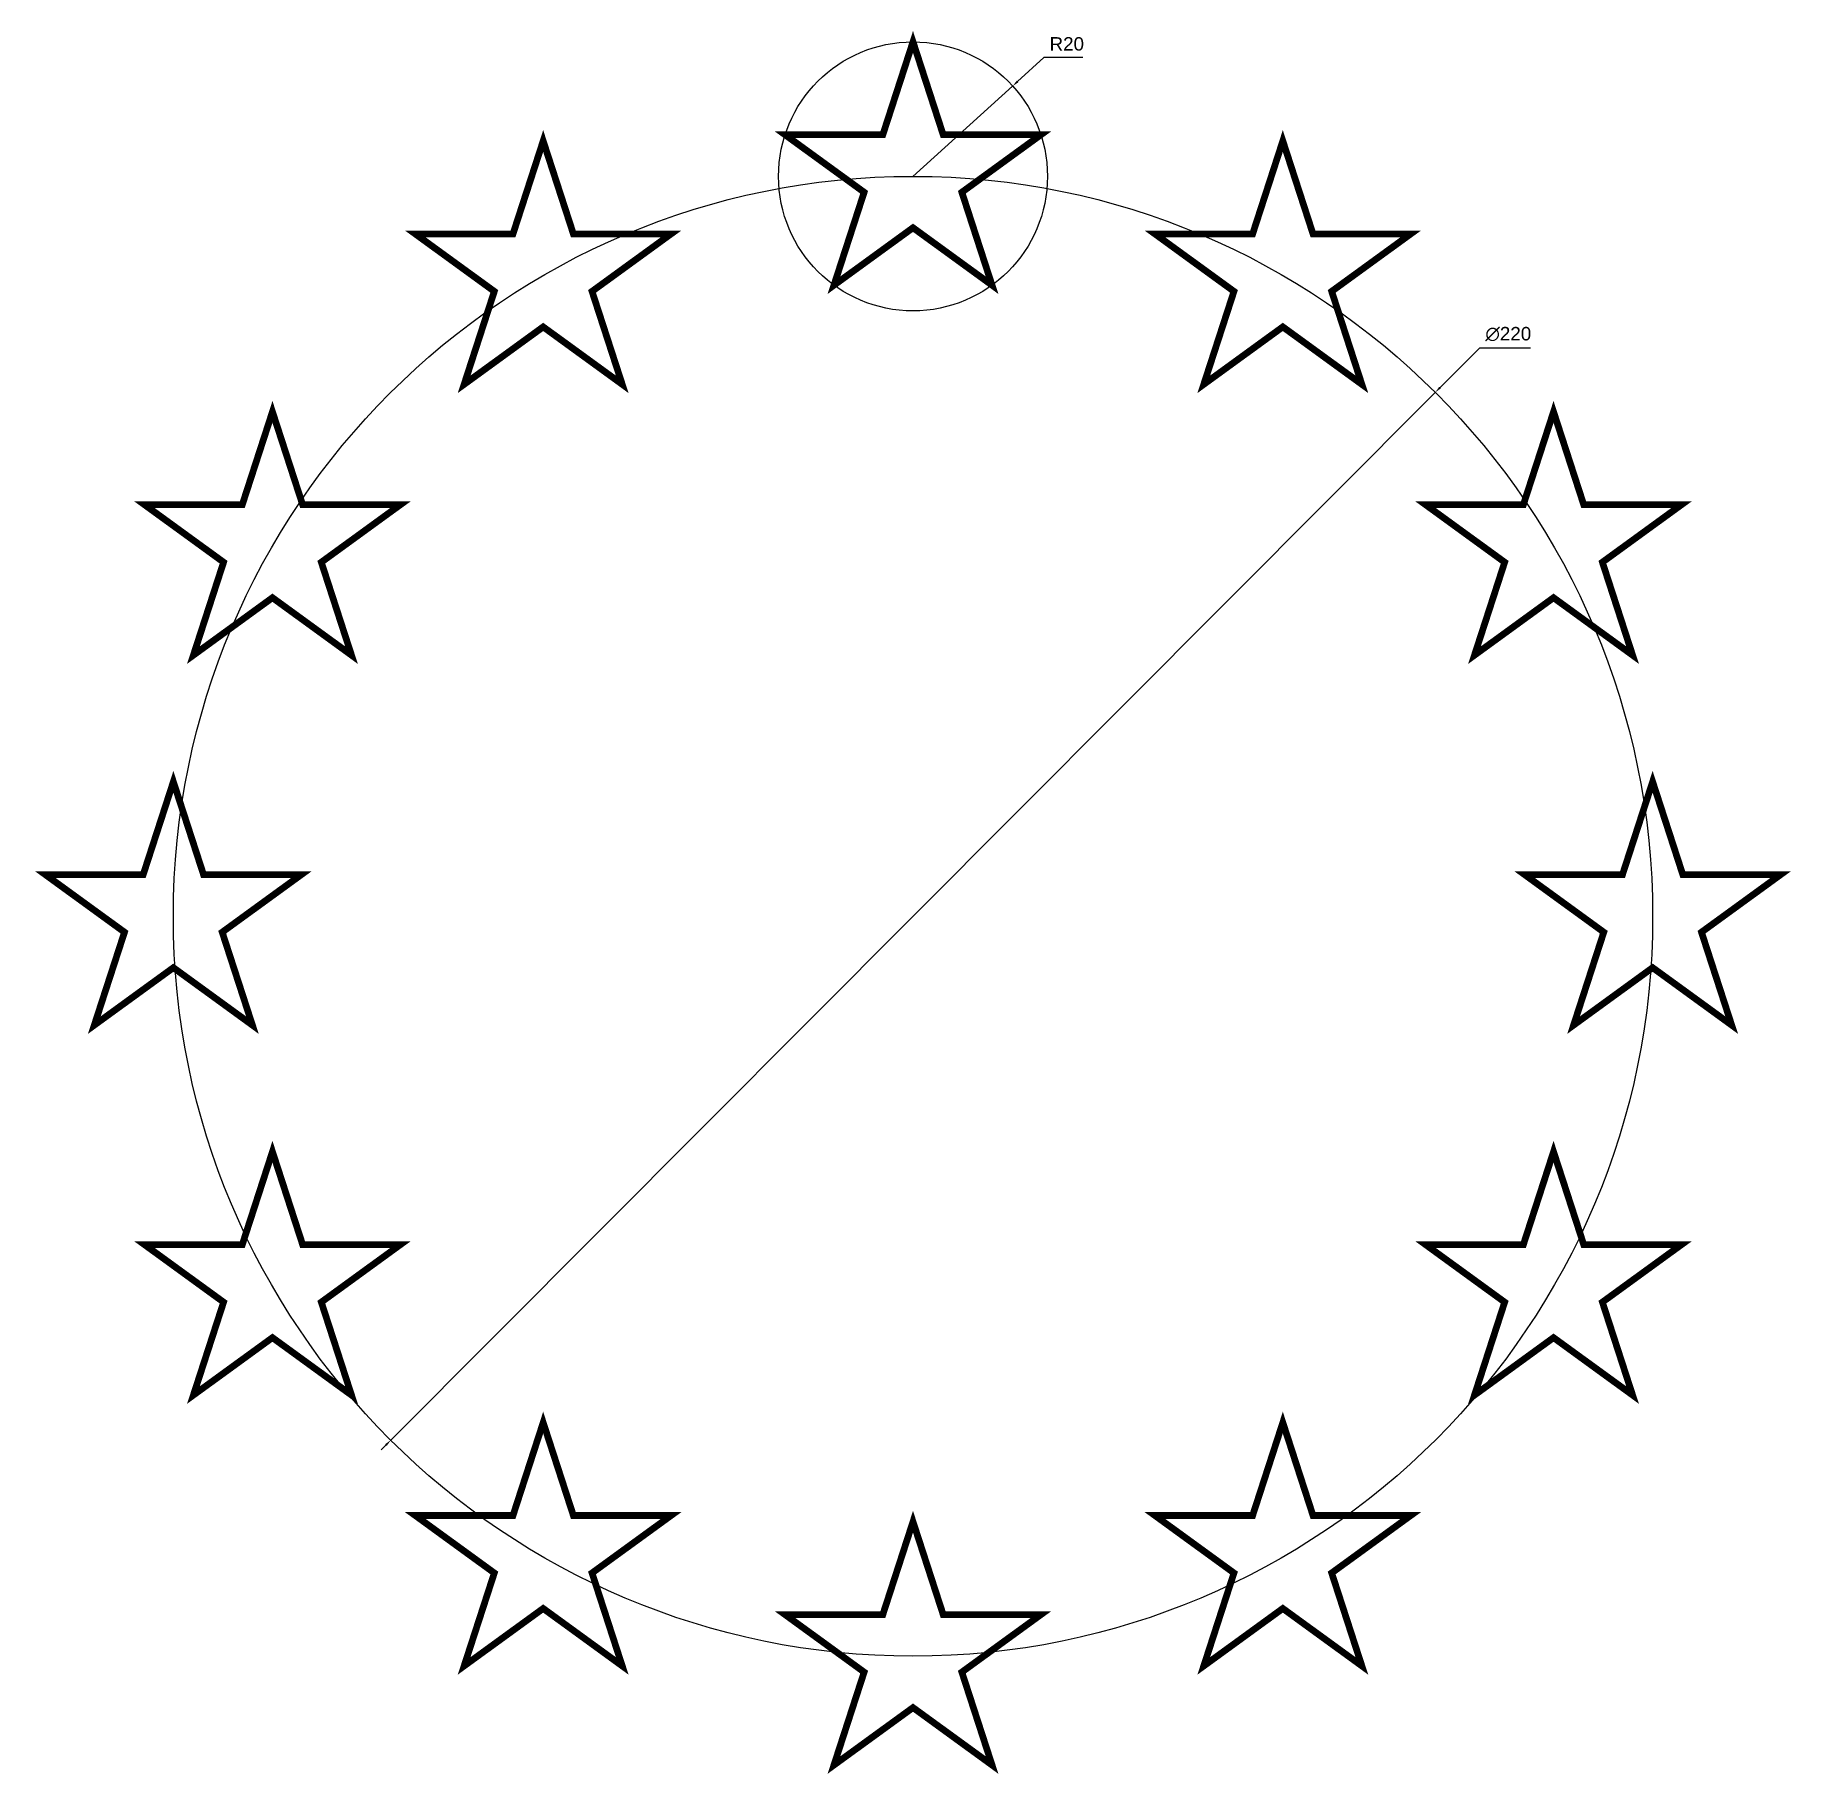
# Model space of a CAD drawing. Header units: millimetres. Extents: x -131 to 131, y -127 to 131.
import ezdxf

# ---------------------------------------------------------------- set-up
doc = ezdxf.new("R2010")
doc.units = ezdxf.units.MM
doc.layers.add('CapaCotas', color=252, linetype='Continuous')
doc.styles.get("Standard").update_dxf_attribs({"font": 'arial.ttf'})
doc.dimstyles.new('ISO-25', dxfattribs={"dimtxt": 2, "dimasz": 1, "dimexe": 2, "dimexo": 2, "dimgap": 1, "dimtad": 1, "dimtih": 1, "dimtoh": 1, "dimtxsty": 'Standard', "dimcen": 0, "dimadec": 0, "dimazin": 0, "dimtfac": 1, "dimtmove": 0, "dimatfit": 3, "dimfxl": 1, "dimarcsym": 0})

# ---------------------------------------------------------------- blocks, each defined once
blk = doc.blocks.new('*D3')
at = {"layer": 'CapaCotas', "color": 0, "lineweight": -2, "transparency": 16777216}
for p, q in [((84.24, 84.48), (78.38, 78.6)), ((91.83, 84.48), (84.24, 84.48)), ((-77.67, -77.89), (77.67, 77.89)), ((-78.38, -78.6), (-79.08, -79.31))]:
    blk.add_line(p, q, dxfattribs=at)
at = {"layer": 'CapaCotas', "color": 0, "transparency": 16777216}
for points in [[(78.26, 78.72), (78.5, 78.48), (77.67, 77.89)], [(-78.5, -78.48), (-78.26, -78.72), (-77.67, -77.89)]]:
    blk.add_solid(points, dxfattribs=at)
at = {"layer": 'Defpoints', "color": 0, "transparency": 16777216}
for p in [(77.67, 77.89), (-77.67, -77.89)]:
    blk.add_point(p, dxfattribs=at)
at = {"layer": 'CapaCotas', "color": 0, "transparency": 16777216, "insert": (88.53, 86.55), "char_height": 2, "attachment_point": 5}
blk.add_mtext('∅220', dxfattribs=at)
blk = doc.blocks.new('*D4')
at = {"layer": 'CapaCotas', "color": 0, "lineweight": -2, "transparency": 16777216}
for p, q in [((19.48, 127.66), (15.56, 124.1)), ((25.26, 127.66), (19.48, 127.66)), ((0, 110), (14.82, 123.43))]:
    blk.add_line(p, q, dxfattribs=at)
at = {"layer": 'CapaCotas', "color": 0, "transparency": 16777216}
blk.add_solid([(15.45, 124.23), (15.67, 123.98), (14.82, 123.43)], dxfattribs=at)
at = {"layer": 'Defpoints', "color": 0, "transparency": 16777216}
for p in [(14.82, 123.43), (0, 110)]:
    blk.add_point(p, dxfattribs=at)
at = {"layer": 'CapaCotas', "color": 0, "transparency": 16777216, "insert": (22.87, 129.68), "char_height": 2, "attachment_point": 5}
blk.add_mtext('R20', dxfattribs=at)

msp = doc.modelspace()

# ---------------------------------------------------------------- linework, layer by layer
at = {"const_width": 1}
for points in [[(0, 130), (-4.49, 116.18), (-19.021, 116.18), (-7.265, 107.639), (-11.756, 93.82), (0, 102.361), (11.756, 93.82), (7.265, 107.639), (19.021, 116.18), (4.49, 116.18), (0, 130)], [(-55, 115.263), (-59.49, 101.443), (-74.021, 101.443), (-62.265, 92.902), (-66.756, 79.082), (-55, 87.623), (-43.244, 79.082), (-47.735, 92.902), (-35.979, 101.443), (-50.51, 101.443), (-55, 115.263)], [(55, 115.263), (50.51, 101.443), (35.979, 101.443), (47.735, 92.902), (43.244, 79.082), (55, 87.623), (66.756, 79.082), (62.265, 92.902), (74.021, 101.443), (59.49, 101.443), (55, 115.263)], [(-95.263, 75), (-99.753, 61.18), (-114.284, 61.18), (-102.528, 52.639), (-107.018, 38.82), (-95.263, 47.361), (-83.507, 38.82), (-87.997, 52.639), (-76.242, 61.18), (-90.773, 61.18), (-95.263, 75)], [(95.263, 75), (90.773, 61.18), (76.242, 61.18), (87.997, 52.639), (83.507, 38.82), (95.263, 47.361), (107.018, 38.82), (102.528, 52.639), (114.284, 61.18), (99.753, 61.18), (95.263, 75)], [(-110, 20), (-114.49, 6.18), (-129.021, 6.18), (-117.265, -2.361), (-121.756, -16.18), (-110, -7.639), (-98.244, -16.18), (-102.735, -2.361), (-90.979, 6.18), (-105.51, 6.18), (-110, 20)], [(110, 20), (105.51, 6.18), (90.979, 6.18), (102.735, -2.361), (98.244, -16.18), (110, -7.639), (121.756, -16.18), (117.265, -2.361), (129.021, 6.18), (114.49, 6.18), (110, 20)], [(-95.263, -35), (-99.753, -48.82), (-114.284, -48.82), (-102.528, -57.361), (-107.018, -71.18), (-95.263, -62.639), (-83.507, -71.18), (-87.997, -57.361), (-76.242, -48.82), (-90.773, -48.82), (-95.263, -35)], [(95.263, -35), (90.773, -48.82), (76.242, -48.82), (87.997, -57.361), (83.507, -71.18), (95.263, -62.639), (107.018, -71.18), (102.528, -57.361), (114.284, -48.82), (99.753, -48.82), (95.263, -35)], [(-55, -75.263), (-59.49, -89.082), (-74.021, -89.082), (-62.265, -97.623), (-66.756, -111.443), (-55, -102.902), (-43.244, -111.443), (-47.735, -97.623), (-35.979, -89.082), (-50.51, -89.082), (-55, -75.263)], [(55, -75.263), (50.51, -89.082), (35.979, -89.082), (47.735, -97.623), (43.244, -111.443), (55, -102.902), (66.756, -111.443), (62.265, -97.623), (74.021, -89.082), (59.49, -89.082), (55, -75.263)], [(0, -90), (-4.49, -103.82), (-19.021, -103.82), (-7.265, -112.361), (-11.756, -126.18), (0, -117.639), (11.756, -126.18), (7.265, -112.361), (19.021, -103.82), (4.49, -103.82), (0, -90)]]:
    msp.add_lwpolyline(points, dxfattribs=at)
at = {"layer": 'CapaCotas'}
for centre, radius in [((0, 110), 20), ((0, 0), 110)]:
    msp.add_circle(centre, radius, dxfattribs=at)

# ---------------------------------------------------------------- dimensions: what is measured, and where the dimension line sits
dim = msp.add_radius_dim(center=(0, 110), mpoint=(14.818, 123.432), dimstyle='ISO-25', dxfattribs=at)
dim.commit()
dim.dimension.update_dxf_attribs({"geometry": '*D4', "text_midpoint": (22.871, 127.662), "dimtype": 164})
dim = msp.add_diameter_dim_2p(p1=(-77.672, -77.891), p2=(77.672, 77.891), dimstyle='ISO-25', dxfattribs=at)
dim.commit()
dim.dimension.update_dxf_attribs({"geometry": '*D3', "text_midpoint": (88.534, 84.478), "dimtype": 163})

doc.saveas('drawing.dxf')
